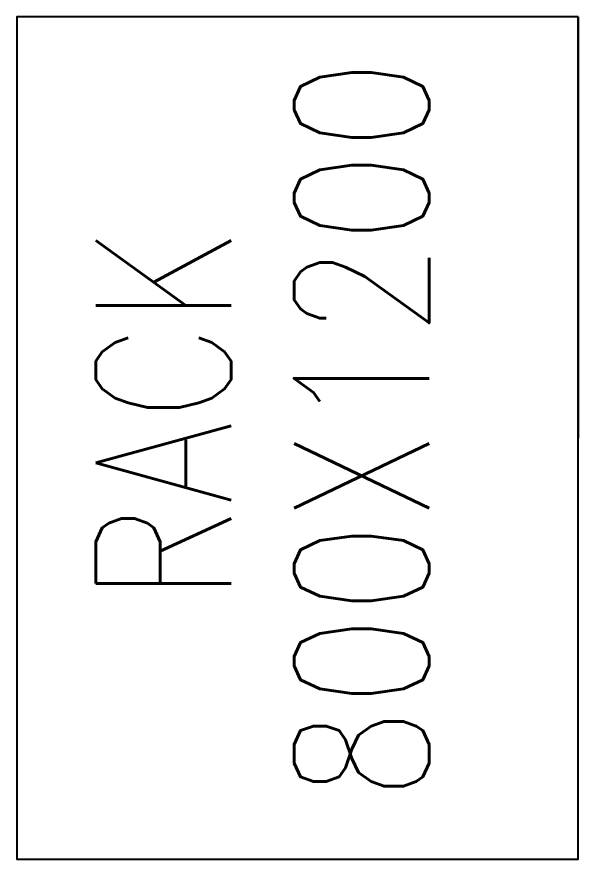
# Model space of a CAD drawing. Extents: x 225000 to 2157367, y 208400 to 840900.
# Drawn here: x 2156567 to 2157367, y 839700 to 840900 of the extents above; entities that cross this region are included whole.
import ezdxf

# ---------------------------------------------------------------- set-up
doc = ezdxf.new("R2010")
doc.units = 0
doc.header["$LTSCALE"] = 10
doc.layers.add('XFM2P20L-DC$0$RACK-DC1-600X1200', color=6, linetype='Continuous')
doc.styles.add('XFM2P20L-DC$0$XOL30-HVAC-EQ-L194205$0$Standard', font='txt.shx', dxfattribs={"width": 0.8, "bigfont": 'chineset.shx'})

# ---------------------------------------------------------------- blocks, each defined once
blk = doc.blocks.new('XFM2P20L-DC$0$3-RACK-800X1200型')
at = {"layer": 'XFM2P20L-DC$0$RACK-DC1-600X1200'}
for p, q in [((538442.6, 160365), (538442.6, 161565)), ((538442.6, 161565), (538442.6, 160965)), ((537642.6, 160365), (538442.6, 160365))]:
    blk.add_line(p, q, dxfattribs=at)
blk.add_lwpolyline([(538442.6, 161565), (537642.6, 161565), (537642.6, 160365), (538442.6, 160365)], close=True, dxfattribs=at)
at = {"color": 53, "style": 'XFM2P20L-DC$0$XOL30-HVAC-EQ-L194205$0$Standard', "width": 0.8}
for s, p in [('800X1200', (538230.2, 160449.1, 0)), ('RACK', (537947.8, 160731.4, 0))]:
    blk.add_text(s, height=192.55, rotation=90, dxfattribs=at).set_placement(p)
blk = doc.blocks.new('XFM2P20L-DC')
blk.add_blockref('XFM2P20L-DC$0$3-RACK-800X1200型', (1618924.5, 479335.4))

msp = doc.modelspace()

# ---------------------------------------------------------------- block references
msp.add_blockref('XFM2P20L-DC', (0, 200000))

doc.saveas('drawing.dxf')
